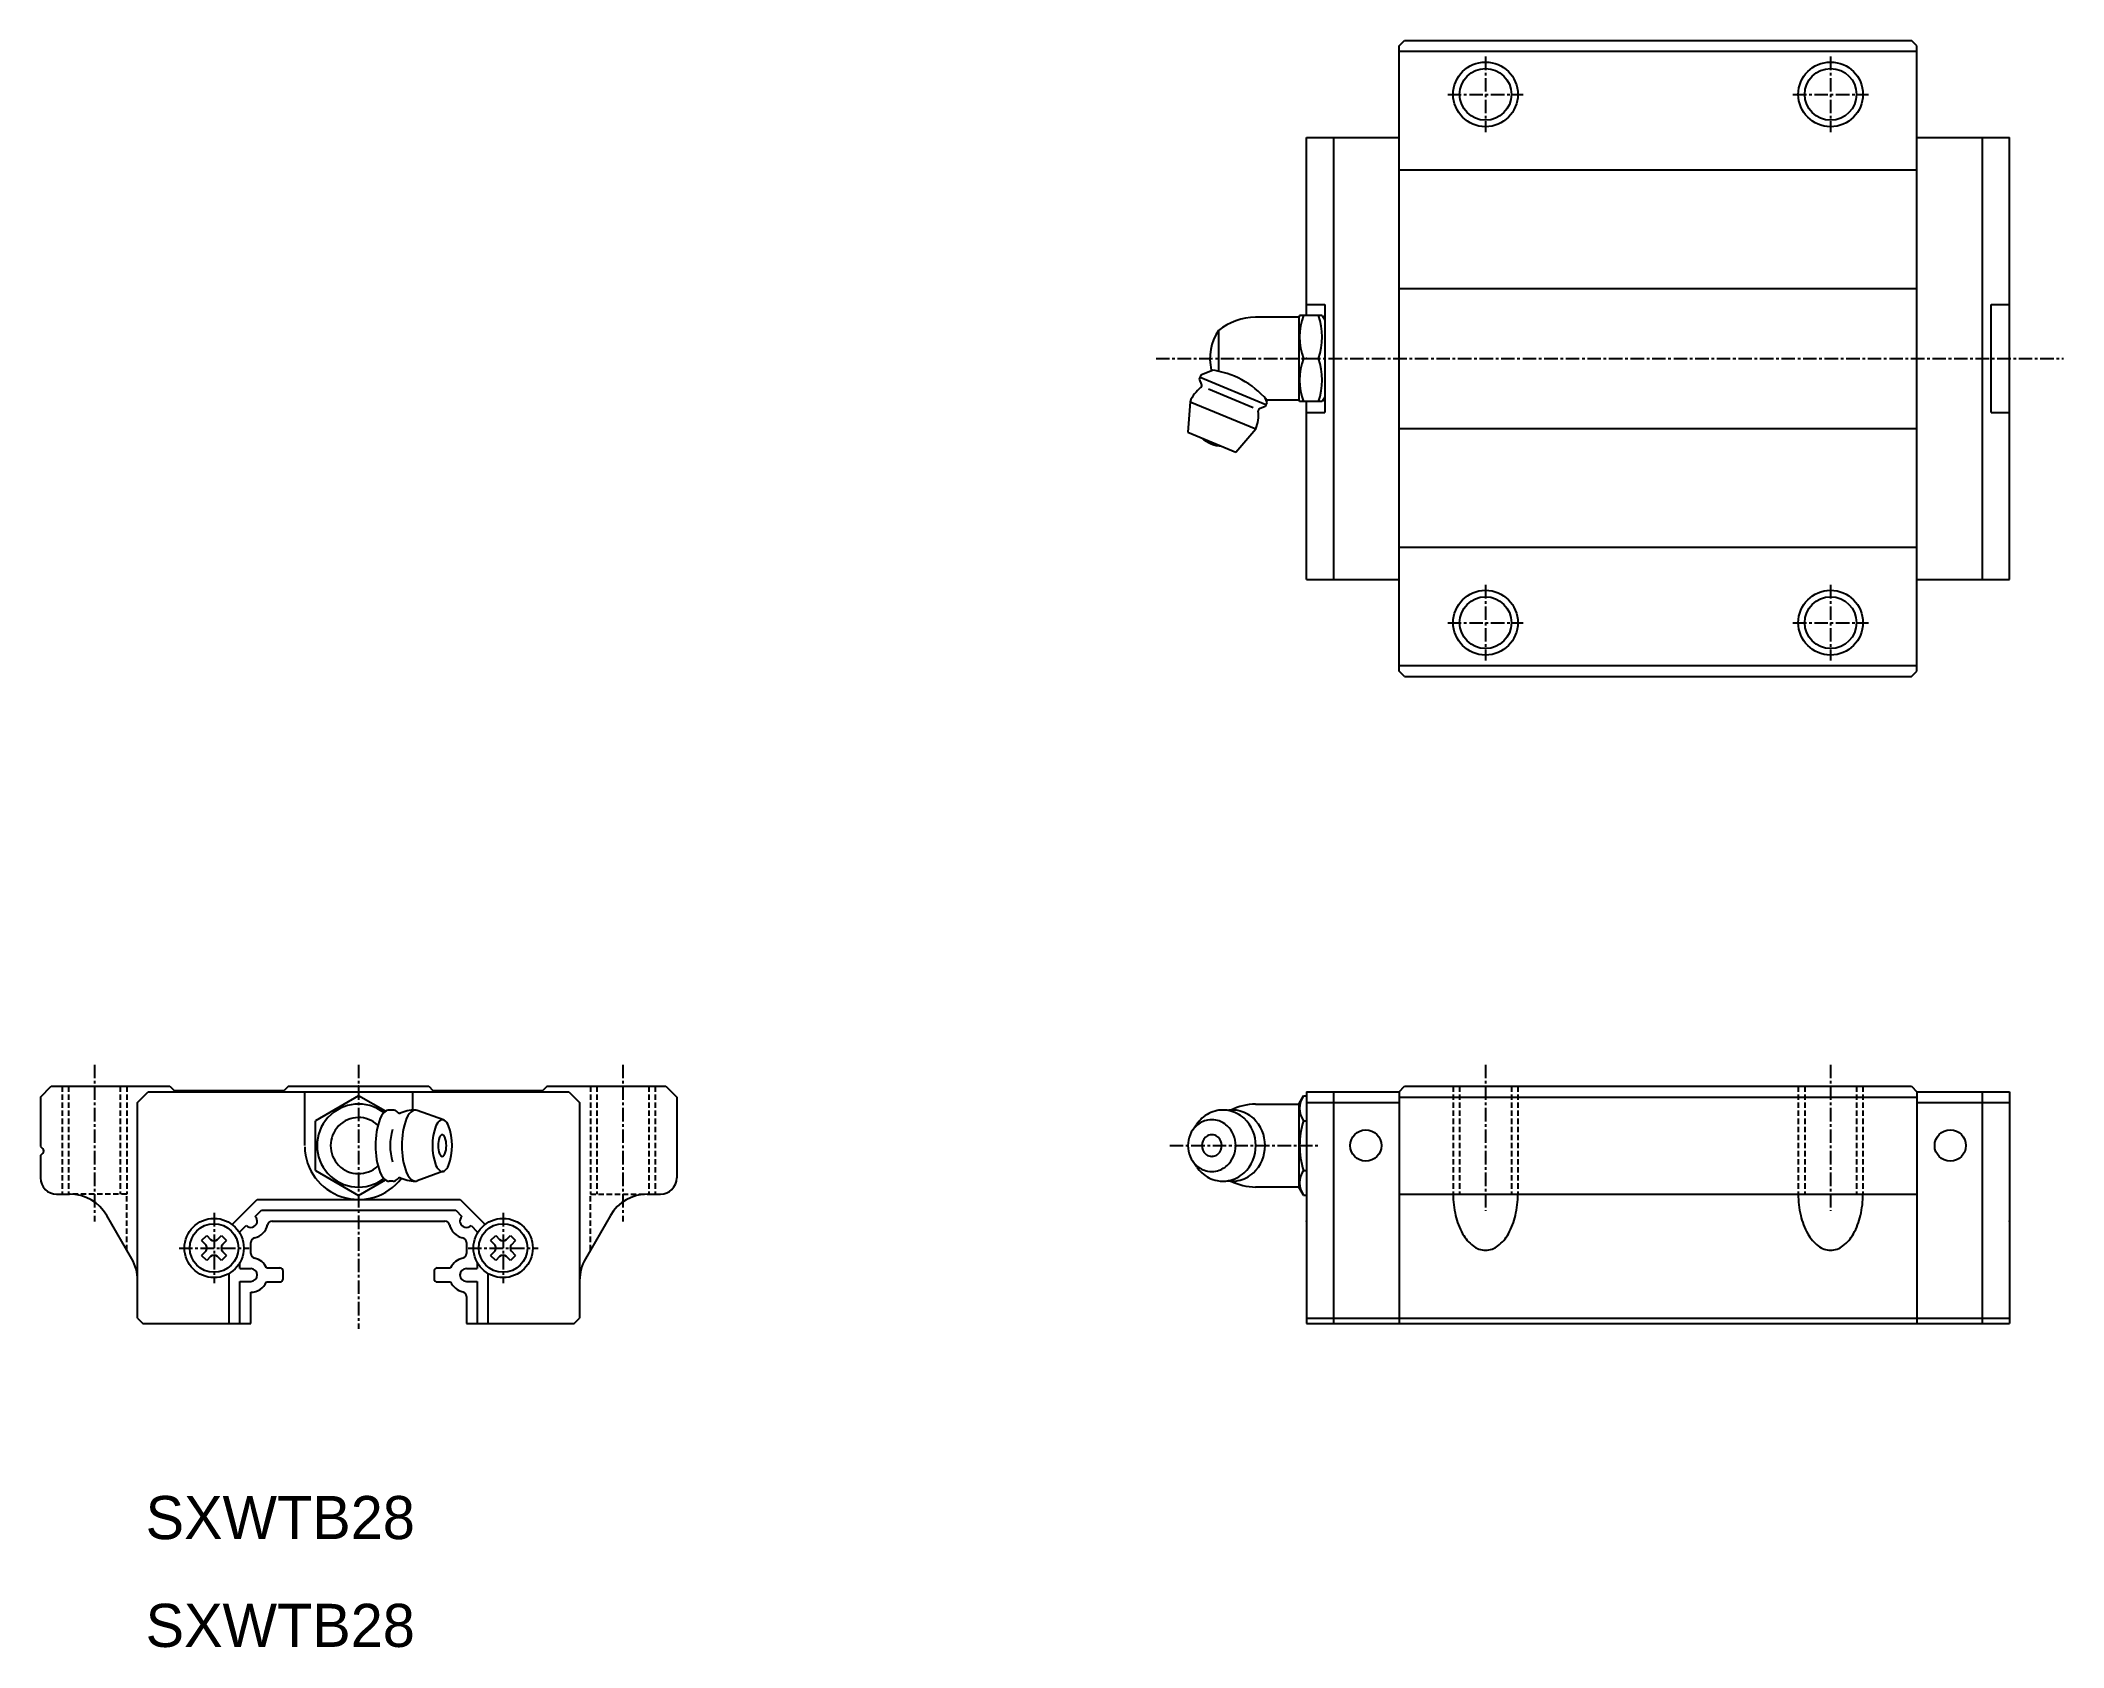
# Model space of a CAD drawing. Extents: x 0 to 188, y 10 to 159.
import ezdxf

# ---------------------------------------------------------------- set-up
doc = ezdxf.new("R2010")
doc.units = 0
doc.linetypes.add('CENTER', pattern=[2, 1.25, -0.25, 0.25, -0.25])
doc.linetypes.add('DASHED', pattern=[0.75, 0.5, -0.25])
doc.layers.get('0').update_dxf_attribs({"linetype": 'CONTINUOUS'})
doc.layers.add('CENTER', color=1, linetype='CENTER')

msp = doc.modelspace()

# ---------------------------------------------------------------- linework, layer by layer
at = {"color": 7, "linetype": 'CONTINUOUS'}
for p, q in [((126.249866, 157.999973), (174.249863, 157.999973)), ((126.24987, 158.499942), (126.749913, 158.999988)), ((126.249871, 100.499957), (126.249871, 158.499942)), ((126.749911, 158.999988), (173.749802, 158.999988)), ((174.249874, 158.499912), (173.749809, 158.99998)), ((174.249863, 100.500064), (174.249863, 158.499912)), ((117.649872, 149.999988), (126.249866, 149.999988)), ((117.649872, 133.499973), (117.649872, 149.999988)), ((120.14986, 149.999988), (120.14986, 108.999988)), ((174.249863, 149.999988), (182.849869, 149.999988)), ((180.349869, 108.999988), (180.349869, 149.999988)), ((182.849869, 108.999988), (182.849869, 149.999988)), ((126.249866, 146.999973), (174.249863, 146.999973)), ((126.249866, 135.999973), (174.249863, 135.999973)), ((116.92493, 133.349979), (112.92493, 133.349979)), ((116.92493, 133.349979), (116.92493, 125.649982)), ((117.011548, 133.49995), (116.924946, 133.349948)), ((119.104358, 133.499973), (117.011539, 133.499973)), ((117.649875, 134.499988), (119.349872, 134.499988)), ((119.104342, 133.49995), (119.349879, 133.074672)), ((119.349872, 134.499988), (119.349872, 124.499988)), ((181.149872, 124.499988), (181.149872, 134.499988)), ((181.149872, 134.499988), (182.849869, 134.499988)), ((109.481708, 132.099979), (109.481708, 128.319415)), ((117.357959, 129.499988), (118.757938, 129.499988)), ((107.711304, 127.572132), (107.92251, 127.062236)), ((107.86438, 127.941669), (107.71131, 127.572124)), ((107.787822, 127.756908), (113.885418, 125.231197)), ((108.986335, 128.406436), (107.864361, 127.941699)), ((108.572205, 126.67435), (112.718441, 124.95692)), ((113.777934, 125.86024), (113.961959, 125.415965)), ((119.349874, 125.925197), (119.10436, 125.499957)), ((106.851631, 125.496707), (106.649878, 122.657817)), ((106.85165, 125.496723), (112.94926, 122.971012)), ((113.808868, 125.046413), (113.298983, 124.835216)), ((113.961977, 125.415965), (113.808906, 125.04642)), ((116.92493, 125.649982), (113.961963, 125.649982)), ((116.924921, 125.649974), (117.011522, 125.499973)), ((119.104358, 125.499988), (117.011539, 125.499988)), ((117.649872, 108.999988), (117.649872, 125.499988)), ((117.649875, 124.499988), (119.349872, 124.499988)), ((181.149872, 124.499988), (182.849869, 124.499988)), ((106.649905, 122.657833), (111.084515, 120.820957)), ((111.08448, 120.820949), (112.949219, 122.971019)), ((126.249866, 122.999973), (174.249863, 122.999973)), ((126.249866, 111.999973), (174.249863, 111.999973)), ((117.649875, 108.999988), (126.249866, 108.999988)), ((174.249863, 108.999988), (182.849869, 108.999988)), ((174.249863, 101.000003), (126.249866, 101.000003)), ((126.749841, 99.999988), (126.249872, 100.499954)), ((126.749841, 99.999988), (173.749787, 99.999988)), ((173.749787, 99.999988), (174.249874, 100.500076)), ((0.250017, 60.999996), (1.249996, 61.999977)), ((1.250015, 61.999985), (12.25, 61.999985)), ((12.249992, 61.999985), (12.650007, 61.599972)), ((23.249983, 61.999993), (22.849982, 61.599987)), ((23.249978, 61.999985), (36.249978, 61.999985)), ((36.24998, 61.999985), (36.649971, 61.599995)), ((47.249971, 61.999981), (46.849979, 61.599991)), ((47.249969, 61.999985), (58.249969, 61.999985)), ((58.249985, 61.999977), (59.249965, 60.999977)), ((126.249872, 61.499994), (126.74986, 61.999981)), ((126.749857, 61.999988), (173.749863, 61.999988)), ((173.749825, 61.999967), (174.24987, 61.499907)), ((0.249954, 60.999939), (0.249954, 56.424362)), ((9.249956, 60.500008), (10.249958, 61.500008)), ((9.249969, 40.499985), (9.249969, 60.5)), ((10.249954, 61.5), (49.249954, 61.5)), ((12.649994, 61.600006), (22.849991, 61.600006)), ((24.749954, 56.5), (24.749954, 61.5)), ((29.74997, 61.118843), (25.749954, 58.809433)), ((32.237432, 59.682686), (29.749961, 61.118824)), ((34.749954, 61.5), (34.749954, 59.789231)), ((36.649978, 61.600006), (46.849975, 61.600006)), ((49.24995, 61.499985), (50.249952, 60.499985)), ((50.249954, 60.5), (50.249954, 40.499985)), ((59.249954, 61), (59.249954, 53.499985)), ((112.925094, 60.35001), (116.924954, 60.35001)), ((116.924954, 60.350009), (116.924954, 52.650012)), ((116.924956, 60.350007), (117.35797, 61.100008)), ((117.357962, 61.10001), (117.649872, 61.10001)), ((117.649872, 61.499988), (126.249857, 61.499988)), ((117.649872, 61.499988), (117.649872, 39.999988)), ((117.649872, 60.499988), (126.249857, 60.499988)), ((120.149851, 61.499988), (120.149851, 39.999988)), ((126.249857, 60.999988), (174.249863, 60.999988)), ((126.249871, 61.499993), (126.249871, 39.999988)), ((174.249863, 61.499988), (182.849869, 61.499988)), ((174.249863, 61.499909), (174.249863, 39.999988)), ((174.249863, 60.499988), (182.849869, 60.499988)), ((180.349869, 39.999988), (180.349869, 61.499988)), ((182.849869, 61.499988), (182.849869, 39.999988)), ((25.749941, 56.499985), (25.749941, 58.809403)), ((32.940622, 59.799988), (32.571069, 59.799988)), ((37.637733, 58.876953), (35.190422, 59.768402)), ((107.082868, 57.92473), (107.446983, 58.458997)), ((117.357972, 58.800007), (117.649872, 58.800007)), ((0.250019, 56.424286), (0.462166, 56.212143)), ((25.749941, 54.190583), (25.749941, 56.499985)), ((0.249954, 55.575684), (0.249954, 53.499985)), ((0.250019, 55.575753), (0.462154, 55.787888)), ((107.446985, 54.541042), (107.082872, 55.075311)), ((107.446974, 54.54104), (107.462788, 54.518026)), ((25.749952, 54.190575), (29.749968, 51.881165)), ((29.749963, 51.88118), (32.237434, 53.317322)), ((32.940622, 53.199997), (32.571069, 53.199997)), ((37.637748, 54.123047), (35.187985, 53.230706)), ((116.924954, 52.650012), (112.925094, 52.650012)), ((117.357961, 51.900012), (116.924947, 52.650014)), ((117.357969, 54.200016), (117.649872, 54.200016)), ((1.75, 52), (2.940613, 52)), ((18.017058, 49.187081), (20.329971, 51.499993)), ((20.329956, 51.499985), (39.169952, 51.499985)), ((39.169937, 51.49997), (41.48285, 49.187058)), ((56.559372, 52), (57.749969, 52)), ((117.357952, 51.900028), (117.649872, 51.900028)), ((126.249872, 51.999988), (174.249863, 51.999988)), ((8.714107, 46), (6.404711, 49.999985)), ((18.749973, 48.505783), (19.322825, 49.078629)), ((20.17133, 49.92714), (20.744194, 50.5)), ((20.744171, 50.499985), (38.755737, 50.499985)), ((21.749954, 49.499985), (37.749954, 49.499985)), ((38.755726, 50.49997), (39.328578, 49.927117)), ((40.177083, 49.078614), (40.749945, 48.505745)), ((53.095279, 50.000008), (50.785885, 46.000016)), ((15.187167, 47.685349), (15.554315, 47.318199)), ((15.187182, 47.685372), (15.664622, 48.162812)), ((15.664617, 48.162804), (16.031766, 47.795655)), ((16.668184, 47.795662), (17.035332, 48.162812)), ((17.035306, 48.162804), (17.512756, 47.685349)), ((17.145634, 47.318215), (17.512782, 47.685364)), ((18.749954, 48.34256), (18.749954, 48.505768)), ((19.749954, 46.5), (19.749954, 47.499985)), ((39.749954, 47.499985), (39.749954, 46.5)), ((40.749954, 48.505768), (40.749954, 48.34256)), ((41.987159, 47.685356), (42.354306, 47.318207)), ((41.987162, 47.685364), (42.464613, 48.162812)), ((42.464597, 48.162789), (42.831746, 47.795647)), ((43.468175, 47.795662), (43.835323, 48.162812)), ((43.835296, 48.162804), (44.312747, 47.685356)), ((43.945614, 47.318222), (44.312762, 47.685372)), ((15.664607, 45.837204), (15.187156, 46.314652)), ((15.554331, 46.681816), (15.187182, 46.314667)), ((16.031781, 46.204361), (15.664633, 45.837212)), ((17.035317, 45.837204), (16.668169, 46.204354)), ((17.512771, 46.314667), (17.035332, 45.837227)), ((17.512768, 46.314652), (17.145619, 46.681801)), ((18.749954, 45.099991), (18.749954, 45.65744)), ((18.749954, 45.099991), (19.749954, 45.099991)), ((21.211975, 45.149994), (22.449951, 45.149994)), ((37.049957, 45.149994), (38.287933, 45.149994)), ((39.749954, 45.099991), (40.749954, 45.099991)), ((40.749954, 45.65744), (40.749954, 45.099991)), ((42.464597, 45.837204), (41.987147, 46.314652)), ((42.354321, 46.681809), (41.987173, 46.314667)), ((42.831761, 46.204369), (42.464613, 45.837227)), ((43.835308, 45.837204), (43.468149, 46.204361)), ((44.312762, 46.314659), (43.835312, 45.837212)), ((44.312747, 46.314644), (43.945588, 46.681801)), ((17.749954, 40), (17.749954, 44.633042)), ((18.749954, 40), (18.749954, 43.899994)), ((18.749954, 43.899994), (19.749954, 43.899994)), ((21.211975, 43.849991), (22.449951, 43.849991)), ((22.749954, 44.149994), (22.749954, 44.849991)), ((36.749954, 44.849991), (36.749954, 44.149994)), ((37.049957, 43.849991), (38.287933, 43.849991)), ((39.749954, 43.899994), (40.749954, 43.899994)), ((40.749954, 43.899994), (40.749954, 40)), ((41.749954, 44.633042), (41.749954, 40)), ((19.749954, 39.999985), (19.749954, 42.899994)), ((39.749954, 42.499985), (39.749954, 39.999985)), ((9.249975, 40.499993), (9.749992, 39.999985)), ((9.75, 39.999985), (19.749954, 39.999985)), ((39.749954, 39.999985), (49.749923, 39.999985)), ((49.749937, 39.999985), (50.249944, 40.499985)), ((117.649872, 40.499988), (126.249857, 40.499988)), ((117.649872, 39.999988), (182.849869, 39.999988)), ((126.249871, 40.499973), (174.249863, 40.499973)), ((174.249863, 40.499988), (182.849869, 40.499988))]:
    msp.add_line(p, q, dxfattribs=at)
at = {"color": 3, "linetype": 'DASHED'}
for p, q in [((2.249954, 61.999985), (2.249954, 51.999985)), ((2.849954, 61.999985), (2.849954, 51.999985)), ((7.649954, 61.999985), (7.649954, 51.999985)), ((8.249954, 61.999985), (8.249954, 51.999985)), ((51.249954, 61.999985), (51.249954, 51.999985)), ((51.849954, 61.999985), (51.849954, 51.999985)), ((56.649954, 61.999985), (56.649954, 51.999985)), ((57.249954, 61.999985), (57.249954, 51.999985)), ((131.249858, 61.999988), (131.249858, 51.999988)), ((131.849858, 61.999988), (131.849858, 51.999988)), ((136.649858, 61.999988), (136.649858, 51.999988)), ((137.249858, 61.999988), (137.249858, 51.999988)), ((163.249858, 61.999988), (163.249858, 51.999988)), ((163.849858, 61.999988), (163.849858, 51.999988)), ((168.649858, 61.999988), (168.649858, 51.999988)), ((169.249858, 61.999988), (169.249858, 51.999988)), ((8.249988, 51.999985), (2.941321, 51.999985)), ((8.249988, 46.803918), (8.249988, 51.999985)), ((51.249954, 46.803918), (51.249954, 51.999985)), ((51.249954, 51.999985), (56.559288, 51.999985))]:
    msp.add_line(p, q, dxfattribs=at)
at = {"color": 7, "linetype": 'CONTINUOUS'}
for points in [[(131.24986, 51.999988, 0.057128), (131.478527, 50.010055, 0.071269), (132.128527, 48.323055, 0.099895), (133.10186, 47.195788, 0.16755), (134.24986, 46.799988, 0.16755), (135.39786, 47.195788, 0.099895), (136.371194, 48.323055, 0.071269), (137.021194, 50.010055, 0.057129), (137.24986, 51.999988, 1)], [(163.24986, 51.999988, 0.057128), (163.47786, 50.010055, 0.071269), (164.128527, 48.323055, 0.099895), (165.101194, 47.195788, 0.16755), (166.24986, 46.799988, 0.16755), (167.39786, 47.195788, 0.099895), (168.370527, 48.323055, 0.071269), (169.021194, 50.010055, 0.057129), (169.24986, 51.999988, 1)]]:
    msp.add_lwpolyline(points, format="xyb", dxfattribs=at)
at = {"color": 3, "linetype": 'CONTINUOUS'}
for centre in [(134.249863, 153.999988), (166.249863, 153.999988), (134.249863, 104.999988), (166.249863, 104.999988)]:
    msp.add_circle(centre, 3, dxfattribs=at)
at = {"color": 7, "linetype": 'CONTINUOUS'}
for centre, radius in [((134.249863, 153.999988), 2.4), ((166.249863, 153.999988), 2.4), ((134.249863, 104.999988), 2.4), ((166.249863, 104.999988), 2.4), ((123.149866, 56.499973), 1.449998), ((177.349884, 56.499973), 1.449998), ((16.349945, 46.999985), 2.749999), ((16.349945, 46.999985), 2.249999), ((43.149948, 46.999985), 2.749999), ((43.149948, 46.999985), 2.249999)]:
    msp.add_circle(centre, radius, dxfattribs=at)
for centre, radius, start, end in [((113.153049, 127.354328), 5.999997, 92.178871, 127.726135), ((122.958041, 131.499973), 5.946512, 160.346466, 199.653458), ((113.15784, 131.499988), 5.946529, 340.346527, 19.653477), ((113.397067, 129.499973), 4.699998, 146.413773, 193.178802), ((122.958041, 127.499988), 5.946512, 160.346466, 199.653458), ((113.15784, 127.499988), 5.946529, 340.346527, 19.653477), ((107.850635, 120.487476), 7.999998, 40.189182, 83.034012), ((109.900424, 124.233875), 3.300001, 128.16394, 157.499847), ((107.737735, 126.985721), 0.200001, 308.164124, 22.500431), ((109.900424, 124.233875), 3.299999, 337.5, 6.835998), ((113.375537, 124.65047), 0.2, 112.499573, 186.835464), ((110.030429, 124.547748), 3.200001, 229.28981, 265.709991), ((29.749938, 56.499985), 3.849998, 52.507736, 307.492126), ((113.153092, 54.354344), 6, 92.177719, 114.893784), ((119.093558, 59.950015), 2.082014, 146.471832, 213.52861), ((29.749938, 56.499985), 2.599998, 46.621258, 313.378754), ((38.6159, 56.499962), 7.307828, 159.761902, 200.237976), ((33.073576, 58.553253), 1.397422, 121.100197, 160.14386), ((32.571074, 59.295166), 0.504785, 90.903221, 115.752029), ((32.940624, 59.295166), 0.504785, 64.247993, 90.902847), ((32.438121, 58.553253), 1.397422, 39.427906, 58.89978), ((35.01605, 56.49997), 3.300003, 89.999985, 117.054504), ((41.060877, 56.499962), 7.307827, 159.761902, 200.237976), ((35.518554, 58.553253), 1.397422, 121.100197, 160.14386), ((35.016052, 59.295166), 0.504788, 68.68808, 115.751984), ((41.89743, 56.49997), 5.306899, 159.730606, 200.269379), ((37.87521, 57.992455), 1.016732, 121.051285, 160.103973), ((37.51053, 58.531739), 0.368218, 64.286964, 115.712906), ((37.145849, 57.992455), 1.016732, 19.896015, 58.948624), ((33.123626, 56.49997), 5.306899, 339.730621, 20.269382), ((109.179667, 56.500003), 2.52979, 133.386032, 226.613922), ((108.893163, 56.756221), 2.147025, 101.036324, 132.526276), ((110.330091, 56.500003), 3.478461, 133.386017, 145.806702), ((109.936147, 56.852305), 2.952157, 101.036293, 132.526291), ((108.867186, 56.848803), 2.051197, 79.180756, 100.819183), ((108.841209, 56.756221), 2.147026, 47.473656, 78.963623), ((109.900431, 56.979601), 2.820397, 89.999977, 100.819176), ((109.900431, 56.979601), 2.820397, 79.180763, 89.999977), ((108.554705, 56.500003), 2.52979, 313.386017, 46.613914), ((110.7601, 56.979601), 2.820397, 89.999977, 98.765778), ((109.864715, 56.852305), 2.952156, 47.473652, 78.963654), ((110.7601, 56.979601), 2.820397, 79.180763, 89.999977), ((110.724384, 56.852305), 2.952156, 47.473652, 78.963654), ((109.470771, 56.500003), 3.478461, 313.386017, 46.613934), ((110.33044, 56.500003), 3.478461, 313.386017, 46.613934), ((124.81991, 56.500018), 7.808372, 162.869141, 197.130844), ((29.749954, 56.499985), 4.999999, 181.217422, 322.61261), ((37.986843, 56.49997), 5.306903, 163.626266, 196.372803), ((39.343746, 56.49997), 2.215717, 159.773712, 200.226273), ((37.662924, 57.122299), 0.423398, 121.11824, 160.158691), ((37.510529, 57.347168), 0.152796, 64.233658, 115.766342), ((37.358135, 57.122299), 0.423395, 19.841335, 58.881702), ((35.677311, 56.49997), 2.215717, 339.773712, 20.22628), ((108.997388, 56.500003), 1.054077, 133.386078, 226.613846), ((108.878009, 56.606763), 0.894588, 101.036263, 132.526337), ((108.867186, 56.645338), 0.854661, 79.180717, 100.819145), ((108.856363, 56.606763), 0.894588, 47.473576, 78.963608), ((108.736983, 56.500003), 1.054077, 313.386078, 46.613846), ((0.250015, 55.999985), 0.300002, 314.999481, 45.000515), ((37.875208, 55.007485), 1.016732, 199.896011, 238.948624), ((37.662922, 55.87764), 0.423395, 199.841309, 238.881699), ((37.510527, 55.652771), 0.152796, 244.233658, 295.766327), ((37.358133, 55.87764), 0.423398, 301.118256, 340.158691), ((37.145847, 55.007485), 1.016732, 301.0513, 340.103973), ((108.893163, 56.243786), 2.147025, 227.473663, 258.963623), ((110.330091, 56.500003), 3.47846, 214.653, 226.613937), ((108.878009, 56.393243), 0.894588, 227.473572, 258.963623), ((108.867186, 56.354668), 0.854661, 259.180725, 280.819153), ((108.856363, 56.393243), 0.894588, 281.036255, 312.526337), ((108.841209, 56.243786), 2.147025, 281.036316, 312.526276), ((1.75, 53.499985), 1.5, 180, 270), ((33.073573, 54.446686), 1.397422, 199.856125, 238.89975), ((32.57107, 53.704773), 0.504785, 244.24794, 270.393188), ((32.940626, 53.704773), 0.504788, 270.392853, 295.752045), ((32.438123, 54.446686), 1.397423, 301.10025, 320.570038), ((35.01605, 56.49997), 3.300001, 242.945496, 269.999969), ((35.518551, 54.446686), 1.397422, 199.856125, 238.89975), ((35.016048, 53.704773), 0.504785, 244.247925, 289.935089), ((37.510527, 54.468201), 0.368218, 244.286957, 295.712891), ((57.749954, 53.499985), 1.5, 270, 0), ((109.936147, 56.147701), 2.952156, 227.473663, 258.963654), ((108.867186, 56.151204), 2.051197, 259.180756, 280.819183), ((109.900431, 56.020405), 2.820398, 259.180756, 280.819183), ((110.7601, 56.020405), 2.820398, 261.237854, 280.819183), ((109.864714, 56.147701), 2.952156, 281.036285, 312.526306), ((113.153093, 58.645664), 6, 245.106216, 267.822266), ((110.724383, 56.147701), 2.952156, 281.036285, 312.526306), ((119.093558, 53.050006), 2.082014, 146.471329, 213.527618), ((2.940613, 47.999985), 3.999998, 29.999891, 89.999756), ((56.559372, 47.999985), 4, 89.999969, 149.999985), ((19.749954, 49.499985), 0.600002, 224.609497, 45.39069), ((19.749954, 49.499985), 1.599997, 282.680176, 347.319885), ((21.749954, 49.049988), 0.449997, 90.000122, 167.319962), ((37.749954, 49.049988), 0.45, 12.680031, 89.999878), ((39.749954, 49.499985), 1.599999, 192.680099, 257.319855), ((39.749954, 49.499985), 0.6, 134.609314, 315.390503), ((15.236099, 46.999985), 0.450001, 314.999908, 45.000088), ((16.349945, 48.113846), 0.45, 225.000168, 314.999908), ((17.463791, 46.999985), 0.450001, 134.999908, 225.000092), ((20.199936, 47.499985), 0.450001, 102.680122, 180), ((39.299957, 47.499985), 0.45, 0, 77.319878), ((42.036117, 46.999985), 0.450001, 314.999908, 45.000088), ((43.149948, 48.113846), 0.45, 225.000168, 314.999908), ((44.263809, 46.999985), 0.450001, 134.999908, 225.000092), ((5.25, 43.999985), 4, 0, 30.000013), ((16.349945, 45.886154), 0.450001, 45.000088, 134.999832), ((20.199936, 46.499985), 0.45, 179.999023, 257.319641), ((19.749954, 44.499985), 0.599998, 270.000092, 90), ((19.749954, 44.499985), 1.599998, 23.969576, 77.319847), ((22.449936, 44.849991), 0.3, 0, 90), ((37.049957, 44.849991), 0.300003, 90, 180), ((39.749954, 44.499985), 1.599997, 102.680115, 156.030426), ((39.749954, 44.499985), 0.599998, 90, 269.999908), ((39.299957, 46.499985), 0.450001, 282.680359, 0.000971), ((43.149948, 45.886154), 0.450001, 45.000088, 134.999832), ((54.249969, 44), 3.999999, 149.999985, 180), ((19.749954, 44.499985), 1.599998, 270.000061, 336.030731), ((22.449936, 44.149994), 0.300003, 270, 0), ((37.049957, 44.149994), 0.3, 180, 270), ((39.749954, 44.499985), 1.599999, 203.969254, 257.319855), ((39.299957, 42.499985), 0.45, 0, 77.319878)]:
    msp.add_arc(centre, radius, start, end, dxfattribs=at)
for p in [(117.649872, 129.499988), (182.849869, 129.499988), (29.749954, 61.999985), (117.649872, 49.499988), (182.849869, 49.499988)]:
    msp.add_point(p, dxfattribs=at)
at = {"layer": 'CENTER', "color": 1, "linetype": 'CENTER'}
for p, q in [((134.249863, 157.499988), (134.249863, 150.499988)), ((166.249863, 157.499988), (166.249863, 150.499988)), ((130.749871, 153.999988), (137.749863, 153.999988)), ((162.749863, 153.999988), (169.749863, 153.999988)), ((103.697069, 129.499988), (187.849869, 129.499988)), ((134.249863, 108.499988), (134.249863, 101.499988)), ((166.249863, 108.499988), (166.249863, 101.499988)), ((130.749871, 104.999988), (137.749863, 104.999988)), ((162.749863, 104.999988), (169.749863, 104.999988)), ((5.249954, 63.99765), (5.249954, 49.447663)), ((29.749954, 64), (29.749954, 39.499985)), ((54.249954, 63.99765), (54.249954, 49.447663)), ((134.249863, 63.997638), (134.249863, 50.445316)), ((166.249863, 63.997638), (166.249863, 50.445316)), ((104.962458, 56.500003), (118.941608, 56.500003)), ((16.349945, 50.25), (16.349945, 43.75)), ((43.149963, 50.25), (43.149963, 43.75)), ((13.099945, 47), (19.599945, 47)), ((39.899963, 47), (46.399963, 47))]:
    msp.add_line(p, q, dxfattribs=at)

# ---------------------------------------------------------------- texts
at = {"color": 7, "linetype": 'CONTINUOUS'}
for p in [(10, 20), (10, 10)]:
    msp.add_text('SXWTB28', height=4, dxfattribs=at).set_placement(p)

doc.saveas('drawing.dxf')
